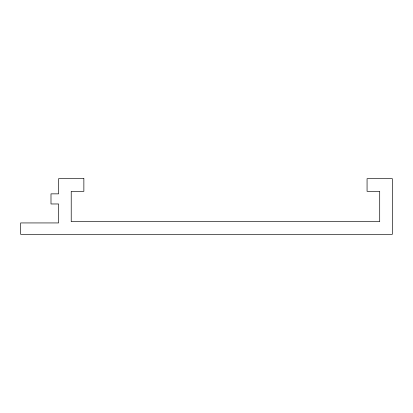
<?xml version="1.0" encoding="UTF-8"?>
<svg xmlns="http://www.w3.org/2000/svg" width="413" height="413" viewBox="0 0 413 413"><rect width="100%" height="100%" fill="white"/><g stroke="black" fill="none" stroke-linecap="round" stroke-linejoin="round"><path stroke-width="0.62" d="M83.865 178.684L58.579 178.684L58.579 193.857L50.995 193.857L50.995 203.97L58.579 203.97L58.579 222.937L20.65 222.937L20.65 234.316L392.35 234.316L392.35 178.684L367.064 178.684L367.064 191.327L379.707 191.327L379.707 221.673L71.222 221.673L71.222 191.327L83.865 191.327L83.865 178.684"/></g></svg>
